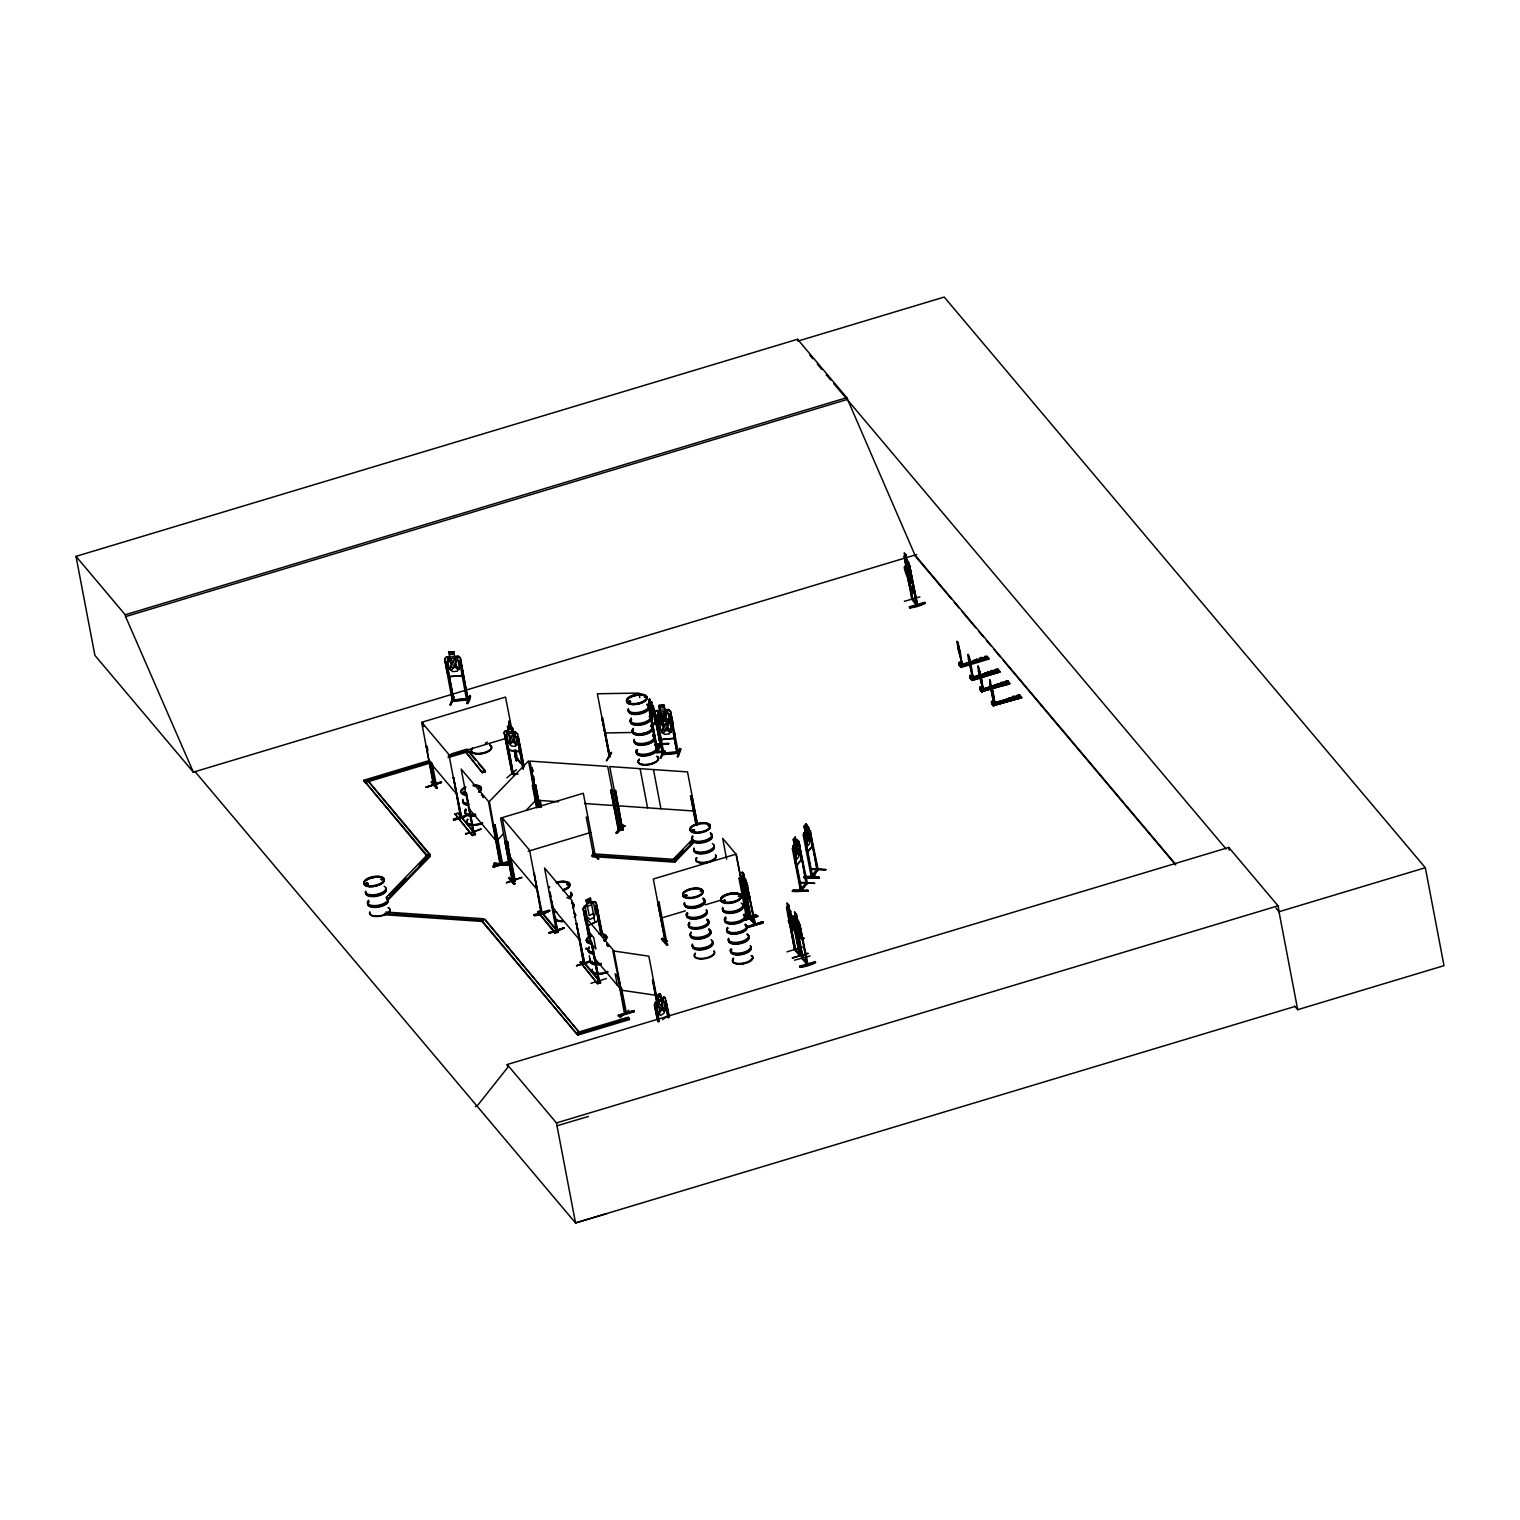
<?xml version="1.0" encoding="UTF-8"?>
<svg xmlns="http://www.w3.org/2000/svg" width="1520" height="1520" viewBox="0 0 1520 1520"><rect width="100%" height="100%" fill="white"/><g stroke="black" fill="none" stroke-linecap="round" stroke-linejoin="round"><path stroke-width="1.5" d="M628.824 1010.192L620.065 1017.697M534.223 790.324L532.342 775.39L537.795 807.006M508.877 865.051L494.038 863.341L508.706 864.234C496.071 866.951 482.353 862.524 508.782 864.899M508.668 864.348L494.038 863.398M960.431 662.739L960.526 663.138M971.033 676.267L971.774 675.336M982.053 687.401L981.274 687.401M606.366 760.684L611.458 752.248L606.708 760.513M747.631 890.91L747.517 893.76L744.363 887.053L747.574 893.741L745.541 880.973M608.931 755.592L609.52 755.649M610.166 756.732L601.901 717.573L609.292 756.751M970.843 675.754L971.964 680.409L999.97 671.973L971.945 680.428M971.736 675.488C970.007 676.97 970.52 675.26 970.919 675.982M992.465 702.278L992.294 701.461M992.655 690.27L991.648 685.9L995.03 703.627C993.206 700.682 992.522 701.86 993.871 701.537M956.916 641.668L957.961 642.333M957.144 641.592L957.163 641.934M957.752 646.095L962.198 665L960.298 652.156M960.241 663.423L959.196 663.233L960.203 662.91M959.614 663.708L959.386 662.34L959.671 665.285M959.937 663.537L959.139 662.416M968.373 659.547L968.05 654.854M968.639 659.015L973.085 677.92L971.185 665.095M980.59 674.633L978.12 666.178L978.386 672.03M978.614 670.833L983.06 689.757L979.279 675.526M980.818 687.572L981.16 688.104M989.957 679.934L990.109 685.311M992.921 690.84L994.821 703.684L993.681 702.107M519.27 751.526L519.878 747.061M512.411 772.654L512.183 774.497L504.089 732.374L508.858 750.291L519.403 751.697L519.973 746.985M657.932 751.374L650.351 712.253L649.496 712.975L650.351 712.253M660.915 744.743L657.495 752.191L648.565 701.1C651.415 694.564 646.608 704.596 649.724 706.002L649.002 707.655M801.762 890.017L793.44 847.457L794.067 844.512L792.338 848.73L800.546 890.853L806.797 883.215L806.075 883.899L799.254 844.113L807.386 883.31L806.55 882.569M792.585 848.711L792.965 846.279M803.738 832.884C809.381 832.143 808.545 819.945 804.08 826.31L804.992 831.136L803.282 835.335L811.414 877.42L818.254 869.839M803.434 835.335L803.681 832.751M589.646 950.836L586.34 948.613M586.245 948.062L585.751 949.126M665.019 752.115L655.88 752.571L665.038 752.134L665.057 750.899L655.918 751.602M366.225 883.595L366.738 883.272M381.273 879.624L383.002 879.206L381.653 879.054M381.881 878.997L381.292 879.529M382.584 879.434L381.311 879.453L382.394 879.586M464.474 793.212L463.505 792.794M464.493 792.376L463.182 792.376L463.619 793.288M464.398 791.882L465.538 792.376L464.36 793.079M478.591 788.006L480.225 788.063L478.591 788.557M480.016 788.386L478.819 788.082L480.187 787.968M568.347 884.108L567.169 884.089L568.404 884.032M567.359 884.469L568.138 883.861L567.226 884.146M589.589 940.861L590.976 941.241L587.917 941.469M589.304 940.899L588.962 942.001M628.007 702.221L628.957 701.176M588.696 942.058L590.406 940.861L587.974 941.431M603.801 937.099L605.055 936.244L603.82 936.985M604.409 936.472L605.473 936.624L604.504 937.346M645.373 697.585L644.404 696.692M605.568 936.871L604.219 936.738M645.278 696.92L644.442 697.414L645.278 696.692M691.562 830.851C693.975 831.231 690.004 831.592 692.36 829.825M692.341 831.041L693.443 830.395M693.462 829.92L693.31 830.851M692.892 829.958L694.488 830.148L693.728 830.794M685.995 896.249L686.755 895.508M686.698 895.185L685.786 894.919M708.092 825.683L708.871 825.968M709.08 826.044L708.339 825.626M700.587 891.48L701.841 891.005L700.853 891.328M701.309 890.682L700.226 891.043M723.9 901.303L722.513 900.6M723.197 901.303L724.204 899.916M724.831 900.695L722.304 900.961M724.679 899.973L725.401 900.771L724.166 901.246M728.764 931.874L728.669 932.349M739.537 895.622C738.72 896.325 739.195 896.496 739.138 895.508M975.327 660.82C979.564 662.112 975.27 657.875 975.593 661.162M988.437 673.075L986.746 674.12L986.575 672.942M1007.817 699.39L1010.116 698.706L1007.988 699.77M512.449 774.136L513.836 774.326L512.677 774.079M513.247 773.148C509.276 773.034 515.565 771.837 513.589 774.25M663.461 716.148C660.193 709.517 654.303 711.246 662.625 717.326C656.792 724.774 662.948 725.876 663.955 718.295C667.755 725.249 673.075 723.672 664.829 717.174C671.688 706.097 661.561 713.678 663.176 715.464M461.795 675.621L462.688 670.757M671.992 728.859L672.904 723.957M678.414 753.198L670.453 711.113C672.676 723.653 678.414 733.134 659.813 729.904M673.759 738.34L674.823 733.533M674.842 733.438L673.911 738.492L661.447 739.613L658.901 734.977M746.035 881.999L742.197 872.385L743.356 877.401L742.121 875.805L741.817 877.078L742.121 875.805L745.883 880.631L742.197 872.385L751.545 919.676M786.6 907.896L786.923 906.623L790.837 911.278M794.295 915.629L799.311 922.621L807.386 964.744L802.18 958.835M912.988 599.735L911.829 599.488L904.153 556.225L908.979 563.274L917.016 605.397C912.057 600.704 912.874 600.21 912.418 597.797M909.15 585.067C925.87 615.98 891.822 549.385 909.682 570.437M506.939 777.822L516.42 769.709M993.358 702.126L990.356 685.9M431.281 782.306C432.554 778.924 438.767 787.949 436.525 788.405L431.338 782.23L432.003 781.261M436.506 788.367L431.908 782.04M514.805 883.272L514.102 884.355L508.877 878.313L509.58 877.23M514.729 883.329L509.504 878.009M514.102 884.317L508.934 878.18M661.599 939.17L666.843 945.269L667.546 944.186L662.226 938.182L667.508 944.186M617.595 832.732L615.961 832.561L623.295 824.98L616.113 833.378M624.929 825.74L616.892 833.359M959.443 665.627L987.468 656.887L959.177 665.133M960.507 666.843L988.532 658.122L989.083 659.053L961.02 667.451M960.526 665.247L961.039 667.489M996.265 670.662L970.197 678.357L969.722 676.134L972.553 675.279L974.586 679.003L974.263 677.312M970.33 678.547L998.564 670.358M971.413 679.763L999.742 671.441L997.975 669.066C991.42 668.306 1000.046 675.222 995.125 669.921M971.736 680.162L970.045 677.844L998.032 669.408L998.564 670.358M987.107 656.792C981.597 653.866 988.209 662.91 984.238 657.001M988.817 658.749L987.069 656.146M981.388 691.296L1009.945 683.791L981.445 691.505L1009.394 682.86L981.559 691.809M981.711 691.999L981.255 689.833L1006.24 682.499M999.4 671.346L999.951 671.992M991.705 703.912L991.439 701.898L994.289 701.043L996.322 704.767L995.847 702.905L996.113 704.273L993.13 705.527L1021.687 697.737L993.168 705.394M992.066 704.007L1020.091 695.571L992.256 704.558M1019.692 695.4C1014.049 692.721 1020.965 701.537 1016.842 695.685M1021.478 697.49L993.073 705.47M450.072 704.843L453.682 696.426L450.129 704.767M450.794 704.691L453.663 697.11M661.143 757.986L663.613 750.519M661.029 757.435L663.784 750.633M532.703 771.571L532.266 768.094L531.601 770.564M531.734 771.039L532.133 769.576L532.038 772.654M532.513 775.371L532.171 779.532M533.501 781.679L538.403 807.386M461.32 815.955L460.161 815.632M510.701 857.451L515.261 881.144C511.556 878.256 513.741 880.137 514.501 879.035M540.93 912.627L534.128 873.24L542.127 913.045L540.645 911.202L541.937 911.506M557.422 929.936L556.149 929.575L544.54 867.977L571.9 900.41L583.965 963.452M557.308 930.81L549.632 891.613M576.498 923.495L584.592 963.186L576.498 923.495L583.338 962.958M625.575 1012.32L625.632 1012.396M750.69 917.871L750.386 917.377M750.424 919.562L750.747 917.795M799.52 953.515L800.432 955.586L792.376 915.838L799.824 955.795L792.376 915.838M794.257 916.674L802.731 959.367L797.905 933.242M806.55 962.787L807.975 964.535L799.919 924.787L807.101 964.668L806.588 962.711M656.431 722.038L657.818 720.081L661.447 719.758M657.799 720.176L670.149 719.055L672.182 720.67M661.618 719.986C653.581 711.702 675.241 714.533 660.706 715.16M661.637 719.91L659.3 721.753L661.01 730.74L664.411 734.369L669.351 733.913L671.27 729.828L669.56 720.822L666.596 719.454L665.817 714.457M670.149 719.055L672.372 720.499M916.123 603.459L916.902 603.231M655.272 715.084L656.735 714.951L664.069 754.433M659.699 710.239L657.533 712.291L659.243 721.297L662.625 724.926L667.565 724.508L669.484 720.423L667.774 711.417L664.81 710.049L663.917 705.128L658.958 705.641L659.87 710.467L658.768 705.413L664.069 704.957L664.981 709.783M659.718 730.075L657.191 725.344L659.718 730.075L672.182 728.935M668.42 709.479L670.415 711.189L668.42 709.479L656.051 710.619L654.702 712.5L656.165 710.79M674.025 736.896L677.16 753.369L669.617 713.849L671.384 723.064M670.985 713.982L669.541 714.115M660.383 758.252L662.948 750.614M663.841 752.97L664.297 754.395M664.183 753.103L678.452 751.469L676.647 752.286M679.82 748.429L677.426 756.789L680.827 749.151L679.782 748.448L677.426 756.789M680.732 749.075L678.319 756.694M792.908 891.081L793.117 889.827L808.203 890.264C795.226 893.171 779.627 890.093 808.279 890.929M793.155 890.644L808.355 891.081M803.833 877.648L818.957 877.99L819.128 876.888C797.981 875.14 799.786 878.769 818.938 878.085M804.004 876.508L819.28 877.686M515.964 759.335L517.617 758.803L517.883 760.228L516.173 760.76L514.178 750.177M666.558 940.196C662.055 939.854 670.244 941.184 665 941.83M746.035 915.971C746.947 920.208 745.845 914.394 747.365 915.496M657.02 1017.887L654.417 1004.91L655.5 1002.421L663.879 997.025L665.361 998.013L667.698 1010.99M654.683 1004.929L655.367 1002.383L657.837 1000.92M448.571 652.175L453.872 651.7L454.613 656.773L457.558 658.179L459.287 667.166L457.387 671.232L452.466 671.593L449.084 667.945L447.374 658.939L449.692 657.134L448.609 652.08L453.872 651.7M446.5 661.846L445.037 661.96L446.5 661.846L454.005 701.081L446.595 661.58M447.013 672.03L449.559 676.704L461.966 675.697L462.84 670.852M458.185 656.336L460.408 657.818L468.065 700.055L460.237 657.894L458.185 656.336L446.006 657.419M459.439 660.63L460.883 660.516L459.439 660.63L466.64 700.074M450.965 704.805L453.834 697.243M452.238 699.428L453.492 699.694M467.989 698.535L453.948 699.998L467.78 698.611M467.02 702.848C469.433 690.878 472.948 695.001 467.932 703.532L467.248 703.475M467.039 703.589L470.022 695.875M800.318 889.276L806.436 883.044M800.242 889.276L800.679 888.744M796.29 842.023L797.506 840.294L798.665 841.225L806.721 884.051L806.379 881.885M811.262 875.957L817.361 869.668M811.547 877.382L812.63 876.717M812.649 876.793L804.384 834.062L804.992 831.136M811.604 875.349C813.941 884.393 817.912 862.106 817.836 870.523L808.45 826.899M648.964 701.575L649.629 700.074L649.287 703.171M648.831 707.674L651.491 701.727L660.212 744.705M660.687 745.275L652.745 705.527L662.815 754.585L654.911 712.462M660.44 745.446L653.296 705.489M652.479 727.016L655.158 721.05L654.626 715.578M652.669 726.997L655.044 721.145M660.269 743.983L659.642 743.964M657.115 750.367L659.699 744.458M656.659 750.709L656.792 750.139M657.305 751.393L660.25 744.42M654.816 744.971L668.686 743.622M500.308 863.113L502.398 862.334L500.023 863.037M501.068 863.018L502.284 862.429M502.531 863.911L495.064 824.638L493.905 825.303L495.064 824.638M660.421 994.023L657.058 996.189L657.989 1001.015L656.355 1003.732L658.065 1012.738L660.611 1015.436L663.974 1013.27L665.038 1008.254L663.309 999.267L661.219 998.811M957.543 646.152L957.22 642.333M990.147 684.836L989.767 680.618M609.805 757.036L602.604 717.554M606.67 760.608L611.61 753.065M981.901 687.838L982.015 687.838M624.72 1012.852L625.309 1012.491M624.454 1014.182L625.575 1013.916L625.081 1011.864M365.788 883.519C363.299 885.362 370.291 884.963 367.593 883.234M365.902 884.146L367.859 883.519M462.707 792.566L463.923 792.015M463.087 792.889L464.151 791.882M629.261 701.974L630.572 701.385M588.316 940.975L587.898 941.982M590.254 940.994L588.43 940.994M691.448 830.699L692.132 830.148M684.722 895.318L684.361 896.458M685.634 895.451L684.608 896.021L686.679 895.318M685.368 896.591L686.736 895.166M723.881 901.17L724.736 900.201M739.537 896.287L738.72 895.641M977.531 660.288L975.802 660.915M998.336 685.463C998.621 682.898 994.688 686.622 996.55 684.76M504.089 732.374L505.286 730.759L508.345 731.177M504.26 732.45L505.381 730.93L515.717 732.317L517.655 734.084L523.792 766.973M656.621 722.095L657.913 720.328M434.929 785.232L434.397 783.579L436.373 783.674M434.682 785.004C438.406 785.688 434.777 781.014 436.278 784.814L432.155 763.116M514.368 750.386L515.983 760.551L517.712 760.019M516.154 760.494L517.731 760.285L517.427 758.594M512.278 879.415L514.178 879.814M593.56 855.684L594.814 854.544M595.023 854.848L595.289 856.273M747.935 915.667L746.282 916.598M746.491 917.624L738.986 878.18L740.392 877.762L748.201 917.092L746.472 917.358M794.333 844.607L793.155 839.705L795.207 837.197L796.252 842.251M793.307 839.705L795.359 837.197M804.175 826.386L806.284 823.802M792.794 846.279L797.677 840.294M793.706 850.915L801.173 890.853L807.291 883.329M804.631 837.52L812.212 877.325M817.722 869.82L816.962 870.618L810.179 830.718L818.216 869.934M799.786 844.113L798.684 844.797M810.711 830.737L809.628 831.402M796.423 865.621L794.884 861.574L796.423 865.621L801.325 859.617M805.904 848.293L807.367 852.226L812.25 846.222L812.06 840.75M796.594 865.621L801.401 859.712L800.964 854.145L801.401 859.712M807.367 852.226L812.345 846.336M825.873 869.611L810.293 868.794L825.873 869.592M811.186 875.881L812.364 875.292M805.904 883.044L801.572 889.01M816.829 869.649L812.497 875.615M814.606 883.443L799.406 882.189M748.125 916.085L746.567 916.123M532.399 785.441L533.558 784.795L532.399 785.441L536.617 807.652M535.743 785.004L534.166 785.175L535.743 785.004L539.98 807.215M501.999 863.721L500.593 863.778L495.235 835.696M502.569 863.854L501.904 864.576L494.551 824.6M610.66 790.438L612.237 790.248L610.66 790.438L618.222 829.711L619.457 829.692L617.709 828.21L618.26 829.673M623.2 829.673L621.49 829.825L614.251 790.381L615.581 790.476L622.573 829.996L622.345 828.514C620.179 827.412 621.053 831.117 622.801 829.92M614.004 790.647L615.581 790.476M617.804 828.248L619.343 828.286M617.994 829.597L619.856 829.407L607.696 766.441L529.872 761.102L538.65 807.12M621.319 828.457L621.965 829.502L609.71 766.574L687.534 771.913L697.585 824.6M690.498 795.91L692.075 795.72L690.498 795.91L696.008 824.771M386.156 897.446L426.93 855.209L429.951 854.316L430.179 855.532L427.158 856.444L419.007 864.88M389.652 895.28L405.954 878.389M387.353 899.327L429.761 855.418L430.008 856.634L387.6 900.543M496.831 840.674L503.348 833.91M526.186 810.274L535.971 800.128M629.242 1018.324L576.802 1033.923L576.555 1032.688L628.254 1017.146L629.242 1018.324L629.489 1019.54L577.79 1035.101L481.954 921.424L384.674 914.755L384.446 913.52L481.726 920.189L483.151 918.726L483.379 919.942M694.184 842.156L674.823 862.201L592.287 856.539L592.04 855.323L593.465 853.841L676.02 859.503L676.248 860.719M592.287 856.539L593.712 855.057M673.189 859.313L692.759 839.04M675.051 858.838L683.202 850.402M689.719 843.638L692.987 840.256M592.04 855.323L674.595 860.985L693.956 840.921M433.58 785.099L434.72 785.498L430.084 761.843M466.83 815.803L461.472 817.361L453.511 777.632L460.712 817.513M473.917 831.003C471.998 828.837 475.456 835.468 472.91 830.623L461.168 769.063L488.509 801.496L499.985 863.873M556.244 929.461L557.346 929.879M557.574 931.342L564.357 927.656L557.707 929.689M754.243 923.001C757.226 923.172 751.868 922.792 755.079 924.958L746.111 880.422L754.813 924.882M755.592 924.692L745.465 913.178M794.352 948.461L795.416 948.67M794.637 949.886L799.767 955.719L790.666 911.316M800.318 955.567L794.998 949.392M803.225 959.139L794.333 916.788M912.266 598.975L917.51 605.169L909.568 565.44L916.389 604.903M507.433 726.351L508.44 731.443L506.502 732.735L508.212 741.741L511.195 745.902L515.394 746.453L516.895 742.9L515.185 733.894L512.639 731.994L511.803 727.092C500.688 726.199 516.686 724.926 512.753 731.861L515.66 732.241M512.392 774.079L504.659 735.205L506.217 735.11M517.655 734.084L515.622 732.393M522.994 769.101L517.142 736.573L518.377 736.744L524.096 766.707M518.377 736.744L516.838 736.839M519.403 751.697L508.934 750.139L506.806 745.218M624.568 1014.163L617.386 974.681M625.461 1013.897L612.845 950.874L648.869 956.175L657.647 1002.174M652.479 980.153L656.716 1002.345M465.329 792.756L464.36 793.193M366.548 884.108C370.31 883.88 362.919 884.602 366.567 884.051M603.934 936.719L605.435 936.605M684.874 895.204L684.627 896.553L686.109 896.249M988.323 673.36L986.081 673.626L988.437 673.208M722.931 901.151L724.622 900.429M998.298 685.178L996.398 685.634M739.48 896.192L738.34 896.325M1007.931 699.238L1010.154 698.972L1008.159 699.561M728.878 931.304L728.232 932.121M817.76 870.523L808.45 827.108M801.287 890.72L793.668 851.618M502.037 864.443L494.399 825.322M452.447 700.891L452.409 699.428M657.856 1000.977L656.773 996.075C663.062 987.943 658.768 1003.029 663.879 997.025M656.659 1007.285L655.234 1007.817L656.659 1007.285L658.844 1018.799M668.078 1017.678L665 1001.547L665.988 1000.901L669.484 1017.146M665 1001.547L666.406 1001.015M662.416 1019.673L667.508 1016.348M433.523 785.023L421.572 722.095L448.913 754.528L460.978 817.589M599.298 980.343L598.766 980.495M794.599 949.734L787.664 911.164M803.263 959.196L797.943 931.475M917.548 605.131L909.568 565.44M664.012 752.951L662.264 753.141M975.498 660.421L976.942 660.06M567.891 884.07L566.998 884.83M453.853 699.599L452.067 699.732L452.371 701.195L444.581 659.034L445.93 657.172L449.73 657.058M468.198 699.979L452.675 701.176M585.352 911.183L583.832 911.601L585.352 911.183L590.197 936.529M600.78 933.622L595.498 905.977L596.676 905.388L602.3 933.204M595.498 905.977L597.018 905.54M591.204 903.051L593.674 903.621L595.403 912.627L593.959 917.51L589.931 919.448L587.024 916.617L585.314 907.63L587.176 904.989L586.074 900.068L590.501 898.054L594.89 922.336M586.359 900.22L590.387 898.282M591.318 903.108L594.339 901.645L595.954 902.652M591.508 904.666L587.48 906.585L589.19 915.591L593.237 913.653M589.893 924.73L598.12 920.892L598.538 915.458L598.025 920.835L587.86 925.699M517.693 760.323L515.584 749.759M513.874 880.783L506.35 841.301L504.944 841.738L512.449 881.182L500.593 818.14L583.3 793.25L595.422 856.273L593.826 856.729L586.264 817.266L587.651 816.848M593.484 854.981L595.137 854.829M593.864 856.368L593.465 853.841M436.316 784.852L435.024 785.175L430.502 761.539M628.71 701.48L629.717 700.929M628.938 701.461L630.135 701.024M630.344 702.202L629.318 702.297M365.997 883.614L366.7 883.101M693.5 830.433L691.98 830.528M693.31 830.984L694.355 830.015M618.241 829.35L619.685 829.407M621.319 828.134L622.934 828.229M621.585 829.559L623.029 829.616M905.502 565.934L906.718 567.321L905.711 562.286L907.63 564.205M908.371 569.088L911.278 583.585L908.048 576.897L905.008 560.025M909.663 570.304L907.459 564.262M909.321 585.124L907.858 579.709M913.083 585.656L913.216 589.817M508.668 721.316C511.423 719.492 506.35 725.002 509.941 727.966M434.112 784.928L426.056 787.303L441.37 781.774L435.936 784.301M441.541 782.591L425.98 787.113M453.986 778.183L452.979 777.803M441.465 782.401L426.056 787.303M520.486 762.907L515.375 756.941M466.716 793.25L465.709 792.87L468.825 804.365M466.678 815.119L453.359 819.052L453.796 820.192L464.854 816.81L453.777 820.097M459.116 818.159L453.511 819.698M500.441 864.481L489.364 801.496L528.504 760.95L537.282 806.968M465.481 833.473L471.257 832.561M493.582 825.151L492.575 824.752M465.652 834.252L481.061 829.369M480.947 828.761L473.651 831.82L469.68 808.792M508.573 846.355L507.737 841.909L504.944 841.738M506.35 841.301L507.737 841.909M493.392 867.122L508.839 862.353L493.354 867.027L492.955 866.001L508.478 861.403M493.107 866.818L508.611 862.03M595.289 855.988L598.861 858.857L592.895 852.891M593.636 852.796L592.743 852.283M506.369 882.55L521.987 877.382L506.673 882.911M534.603 873.791L533.596 873.411M533.976 914.66L549.499 910.062C551.342 912.057 533.653 917.396 534.014 914.774M549.879 911.069L534.413 915.781M553.299 931L549.043 933.166L557.042 931.513L556.548 930.069M576.973 924.046L575.966 923.666M657.685 902.633L659.262 902.424L657.685 902.633L665.38 942.077L653.315 879.035L736.022 854.164L748.448 917.529L736.326 854.544L722.665 838.337L726.617 859.066M749.797 919.068L741.741 876.945L745.636 895.28L749.664 899.935L749.455 895.679M739.176 878.389L740.392 877.762M748.087 885.533L747.08 885.153L755.611 924.787L754.889 922.754M744.192 889.865C744.059 892.544 751.792 906.11 749.36 895.717M591.508 942.685L598.975 981.863M749.512 895.774L749.664 899.935L745.294 894.121L745.028 879.51M583.509 961.932L583.642 961.191M589.646 960.982L576.498 965.732L592.249 961.324M661.618 939.208L667.698 945.003M745.351 913.14L751.583 919.752M590.102 961.59L576.555 965.713M666.9 941.564L665.532 942.02M746.643 917.567L748.182 917.263M744.42 919.714L757.701 915.648L744.591 920.493M757.777 916.275L744.306 920.151L757.853 916.465M754.3 923.248L750.766 918.384M747.878 927.466L763.363 922.811L747.612 927.219L762.945 921.709L747.46 926.402L747.897 927.561M747.612 927.067L762.926 921.69M792.832 916.37L791.825 915.99M606.385 978.576L590.919 983.345M800.394 925.338L799.387 924.958M787.037 951.824L802.541 947.112M799.064 954.085L795.53 949.221M792.357 957.904L807.842 953.192M794.504 960.165L810.084 956.004M618.317 1015.322L633.783 1010.629L618.336 1015.379L618.735 1016.424L634.182 1011.636M806.607 963.053L803.073 958.17M799.748 966.188L815.271 961.609C817.133 963.604 799.425 968.943 799.805 966.302M815.67 962.616L800.185 967.309M744.629 917.833L755.725 914.584M744.762 918.46L756.01 915.477M744.097 918.859L755.991 915.439L755.706 914.489M195.13 771.742L193.439 772.236L94.886 655.348L76 556.358L797.563 339.264L846.811 397.67L914.945 555.047L1175.568 864.196M76 556.358L125.248 614.783L846.811 397.67M125.248 614.783L125.59 616.607L847.153 399.494M905.882 554.8L909.549 574.18L907.972 572.318M905.122 557.631L904.153 556.225M125.59 616.607L193.363 772.16L916.636 554.534M906.813 559.626L908.979 563.274M910.024 565.991L909.017 565.592M906.243 570.285L907.839 575.643M911.544 580.165L911.449 576.213M908.979 577.106L911.791 580.336M904.324 601.312L919.904 596.904M916.256 603.706L912.798 598.804M909.378 606.822L924.939 602.281C926.763 604.276 909.055 609.577 909.416 606.936M909.53 607.639L925.034 602.813M925.319 603.288L909.815 607.943M430.008 856.634L427.158 856.444L363.736 780.254L428.906 760.627M451.383 753.863L467.115 749.132L485.203 770.583L485.431 771.818L482.41 772.73L465.101 751.222L482.41 772.73M448.172 755.763L506.293 738.283M363.964 781.47L429.894 761.824M450.129 755.725L468.103 750.329L468.35 751.545L448.115 757.625M430.141 763.04L364.952 782.648L364.724 781.432M482.182 771.495L485.203 770.583M958.151 643.739L958.816 647.273L958.265 643.226M958.417 650.788L957.695 646.551M968.107 655.253L968.05 654.303L970.938 664.506M970.349 661.884L969.247 656.602M455.088 814.036L458.09 813.143L475.19 833.397L475.418 834.632L472.397 835.544L455.088 814.036L472.397 835.544M985.53 658.084L959.633 665.836L958.816 663.214L961.666 662.359L963.699 666.083L963.376 664.392M961.799 662.511L958.816 663.214M974.187 660.383L976.961 659.186L978.728 661.561L976.961 659.186M979.488 658.426C984.409 663.727 975.783 656.811 982.338 657.571L984.048 659.604M969.323 663.708L968.639 660.136M978.082 667.071L978.101 666.007L980.229 672.752M972.686 675.431L969.722 676.134M971.793 676.514L973.313 677.863M972.952 676.799L970.102 677.654L971.546 679.364M985.074 673.303L987.848 672.106L989.634 674.481L987.848 672.106M990.375 671.365C995.296 676.647 986.689 669.731 993.225 670.51L994.935 672.524M970.026 677.844L970.52 678.756L996.417 671.004M999.818 671.65L971.413 679.459M472.169 834.309L475.19 833.397M980.533 690.023L980.001 687.173L981.236 688.028M981.92 692.227L979.678 687.952L982.528 687.097L982.927 688.617L980.077 689.472L981.521 691.182M982.661 687.268L979.678 687.952M995.049 685.14L997.823 683.943L999.609 686.299L997.823 683.943M1000.35 683.183C1005.271 688.484 996.645 681.549 1003.2 682.328L1004.91 684.361M1005.1 681.758C1010.002 687.059 1001.395 680.124 1007.931 680.903L1009.717 683.259M1008.33 681.625L979.982 689.966L1007.931 680.903M984.808 689.282L1006.392 682.822M994.403 701.195L991.439 701.898M1006.791 699.067L1009.584 697.87L1011.351 700.245L1009.584 697.87M1012.111 697.11C1017.013 702.411 1008.406 695.495 1014.942 696.255L1016.652 698.288M991.743 703.608L1019.749 695.172L1020.3 696.103L992.237 704.52L991.743 703.608L993.681 706.173M991.686 703.836L1020.11 695.742M993.339 705.793L1021.535 697.414L1019.692 694.83M528.181 851.257L590.767 832.428M481.954 921.424L481.726 920.189L484.728 919.296L579.804 1033.011L484.728 919.296M537.643 911.658L540.664 910.746L557.745 931.019L554.724 931.931L537.643 911.658L554.971 933.147L557.973 932.254L551.798 901.037M537.871 912.874L540.892 911.981M745.37 884.279L743.698 879.035L746.776 889.903L745.218 888.041L743.185 878.237L745.484 889.827M745.161 888.06L746.833 889.884M660.801 918.232L685.387 910.822M705.508 904.78L721.145 900.068M739.024 894.691L743.508 893.342M580.298 962.255L583.319 961.343L600.4 981.616L600.628 982.832L597.626 983.744L580.298 962.255L597.626 983.744M580.526 963.471L583.547 962.578M786.98 903.222L788.804 905.255L786.98 903.222L791.654 927.542M788.652 905.217L793.212 929.442M786.505 907.782L794.561 949.905M788.063 907.991L789.488 919.676M788.253 909.891L789.925 911.962M796.708 926.82L799.862 933.546L796.366 914.109L794.523 912.171L796.176 914.261M796.366 914.109L800.755 938.391M795.796 918.84L797.411 920.683M597.379 982.528L600.4 981.616M794.39 930.791C784.434 911.525 788.215 923.97 794.371 930.81L794.162 926.535M799.159 936.51L794.694 912.114M475.342 1106.617L477.052 1106.104L507.756 1067.382L507.205 1064.532L1228.787 847.419L1278.016 905.825L1278.909 910.48M507.205 1064.532L556.453 1122.938L1278.016 905.825M1275.983 908.143L1279.004 911.734L1425.323 867.711L1444 965.656L1297.7 1009.679L1294.641 1006.05M1294.831 1006.506L575.529 1222.935L195.073 771.647L193.363 772.16M557.004 1125.788L588.449 1116.44M606.993 1213.568L575.529 1222.935L556.453 1122.938M513.304 774.573L508.839 748.942M516.268 759.297L517.275 758.632M464.531 793.402L462.536 793.269M996.873 684.931L998.279 684.931M568.024 884.83L567.549 884.697M685.197 895.147L686.622 895.603M724.337 901.455L723.14 901.588M666.33 941.374L666.691 940.538M609.368 756.694L597.36 693.766L638.951 693.082L639.825 697.699M664.164 754.452L663.67 753.027M678.452 751.469L678.642 753.16L678.015 751.792M452.789 700.834L468.521 699.675M622.725 829.939L615.334 790.742M662.663 752.742L663.898 752.685M629.641 702.373L628.311 702.316M666.748 719.283L670.168 718.96M673.778 738.264L661.561 739.442L659.11 734.844M678.471 753.179L662.492 754.547M514.672 880.479L510.644 859.123M556.776 929.309L557.232 930.753M807.329 963.908L802.541 958.341M626.221 1012.054L626.506 1013.612L621.452 987.734M454.651 656.678L458.204 656.26M449.692 676.457L461.814 675.545M912.551 599.222L908.96 580.773M668.401 743.318L656.944 744.021L668.534 744.116M654.797 744.724L668.705 743.66M656.013 752.286L665.152 751.564M619.267 829.73L611.99 790.514M604.827 732.944L632.548 732.488M997.006 685.938L996.056 685.463M366.966 883.139L368.182 883.481M662.815 754.547L678.718 752.894M513.095 773.186L513.361 774.611M433.827 784.263L434.055 785.631L426.113 745.902M541.462 911.031L541.329 913.121M750.31 919.505L749.968 918.042M599.108 981.16L591.565 941.982M804.08 826.31L805.258 831.212M798.665 841.225L806.626 884.07M825.569 869.839L810.464 869.402M799.539 882.797L814.625 883.234M625.081 825.892L623.466 825.645M537.358 800.299L558.581 801.743M584.516 803.529L615.163 805.638M617.196 805.752L695.02 811.091M610.223 856.197L614.935 856.52M631.446 857.66L638.514 858.135M655.025 859.275L659.737 859.598M363.736 780.254L426.93 855.209L429.761 855.418M385.871 912.038L483.151 918.726M395.371 913.9L400.007 914.223M416.214 915.344L423.168 915.819M439.375 916.921L444.011 917.244M460.218 918.346L467.172 918.84M520.524 762.983L515.033 756.276L521.265 762.888M755.022 924.882L745.693 913.805M750.918 919.847L746.51 896.287M517.902 773.87L513.323 773.547L517.579 774.117M620.312 990.052L656.336 995.353M654.417 1004.91L657.875 1021.63M807.006 828.856L808.336 829.217L809.761 843.315L807.861 845.671L806.094 843.068M747.707 917.681L740.088 878.237M656.849 752.191L653.011 731.405M650.579 703.684L653.144 713.032L652.308 720.461L651.035 717.858M598.291 915.439C596.695 902.481 597.265 896.724 584.193 906.243L582.996 908.656L585.466 921.614L587.974 925.737M586.074 900.068L587.271 905.027L583.262 908.713L589.114 939.265M795.34 949.677L790.362 924.274M625.632 1013.745L613.833 950.76L586.492 918.327M663.727 997.196L665.247 998.165M628.083 702.392L630.553 701.784M957.125 641.307L958.037 643.302M989.729 679.991L991.42 685.957M797.506 840.294L798.608 841.377M905.806 562.514L907.459 564.775M906.718 565.193L907.763 566.39M742.368 872.328L744.059 874.418L742.178 872.404M743.033 875.349L744.059 876.546L742.729 873.753L743.717 874.95M746.111 880.555L744.781 879.206L745.978 881.885M742.007 876.033L745.959 880.612M743.508 879.035L745.123 880.897M792.414 958.037L808.089 953.553M745.503 913.957L750.728 920.018M598.196 858.952L592.61 852.245L598.006 859.104M666.558 941.393L659.072 902.215M618.45 973.864L617.899 974.035M634.201 1011.712L633.764 1010.572M432.003 781.907L437.38 788.139M461.51 817.323L453.511 777.632M509.599 877.876L514.976 884.089M1425.323 867.711L944.224 297.065L797.924 341.088L797.563 339.264M809.856 355.243L812.839 358.796M817.323 364.097L821.788 369.417M826.272 374.718L830.737 380.038M833.739 383.572L1226.108 848.977M914.679 555.37L951.292 598.804M954.351 602.433L958.93 607.867M961.989 611.477L975.707 627.779M978.766 631.389L983.345 636.823M986.404 640.452L990.983 645.867M994.023 649.496L1000.141 656.735M1003.181 660.345L1175.625 864.88M906.034 554.838L904.21 552.805L906.775 569.259M974.111 660.041L975.821 662.074M985.017 672.961L986.727 674.994M994.992 684.798L996.702 686.831M1006.734 698.725L1008.444 700.758M984.238 689.13L984.561 690.84M962.407 664.943L958.626 650.712M980.001 687.173L980.267 687.857M959.215 664.734L960.659 666.444M991.838 703.418L993.529 705.831L992.598 701.67M959.139 664.905L960.849 666.938M795.036 913.539L796.366 916.332L795.359 915.135M790.001 918.859L791.578 920.721M797.544 927.827L799.121 929.689M743.014 875.368L744.021 876.565M742.121 875.805L743.356 877.401M749.702 899.707L745.636 895.28L744.382 889.808M467.343 750.367L475.456 760M478.306 763.363L485.431 771.818M589.152 932.159L593.712 937.574L595.897 948.993L591.337 943.597M617.557 976.638L615.182 973.826L617.367 985.264M429.039 761.292L456.38 793.725M468.635 808.241L495.976 840.674M509.656 856.9L536.997 889.333M552.026 907.155L579.367 939.588M593.959 957.505L621.3 989.938M543.742 915.363L557.973 932.254M584.972 964.25L600.628 982.832M475.418 834.632L458.09 813.143M628.482 1018.362L629.489 1019.54M429.951 854.316L367.745 780.52L430.179 855.532M481.726 920.189L577.79 1035.101M652.175 702.658L651.491 701.727L650.75 703.665L649.667 698.611M795.169 856.463L796.917 859.066L798.836 856.71L799.121 851.599L795.207 837.197M585.599 921.519L588.05 925.528M657.001 1017.754L659.091 1021.649M1021.668 697.756L1021.364 697.338M987.316 657.001L959.671 665.855M815.404 962.236L799.938 966.929M549.613 910.689L534.147 915.401M968.316 654.588L969.038 656.659M801.591 935.655L798.209 920.284M789.64 910.252L792.319 924.578L789.165 917.871M990.204 680.675L990.66 681.986M958.816 647.273L960.089 652.232M805.809 848.179L807.519 852.226M534.166 781.945L532.722 778.164L532.874 777.176L534.109 780.273L533.786 776.625M959.158 648.071L960.051 651.567M992.807 704.577L992.655 701.879M909.321 570.589L907.934 561.982L907.345 564.699L905.198 558.657L907.231 565.402M979.184 674.576L978.728 672.752M960.07 663.423L960.203 665.893L959.386 662.34M795.701 950.095L790.4 922.526M906.965 563.958L907.174 565.174L906.927 563.92M990.47 686.698L993.89 702.278M980.799 674.576L983.06 689.757M970.843 662.739L970.976 665.152M969.532 663.632L972.173 676.514M1279.004 911.734L1297.7 1009.679M1228.787 847.419L1229.319 850.269M994.289 701.043L994.612 702.734M991.99 701.024L992.294 703.969M982.528 687.097L982.851 688.807M980.761 687.705L981.065 690.65L980.248 687.097M972.553 675.279L972.876 676.989M970.539 675.963L971.09 678.813L970.273 675.26M970.026 675.336L970.577 678.205M961.666 662.359L961.989 664.05M910.746 588.24L913.007 599.83M908.884 581.495L912.456 599.982M806.132 823.802L807.177 828.875M794.789 912.342L797.031 928.625M691.828 795.986L697.338 824.866M690.764 795.644L696.274 824.505M649.8 712.291L656.83 749.17M652.137 726.807L648.964 707.522L650.788 720.917M674.595 860.985L674.823 862.201M653.467 769.576L660.934 808.754M640.091 768.664L647.558 807.842M665.988 1000.901L669.066 1017.032M665.418 1001.642L668.496 1017.773M660.288 994.004L661.352 998.849M653.087 980.229L657.324 1002.44M652.802 979.887L657.039 1002.098M656.222 1007.171L658.863 1021.003M655.652 1007.912L658.293 1021.744M610.907 790.172L618.583 829.312M618.735 978.044L620.92 989.482M595.954 902.462L601.958 933.052M595.84 906.11L601.122 933.774M592.895 946.96L593.731 951.406M594.586 955.852L599.507 981.711M585.029 911.031L598.766 981.844M584.174 911.753L589.019 937.099M589.247 955.643L590.083 960.146M540.151 800.356L541.481 807.272M539.98 801.04L540.854 805.638M539.41 801.097L540.284 805.695M532.266 768.094L532.893 771.552M535.477 785.27L539.714 807.481M532.893 785.479L537.13 807.69M550.107 892.164L550.943 896.61M554.724 931.931L554.971 933.147M518.909 745.788L523.298 768.854M512.373 732.203L505.533 697.072L422.826 721.962L423.7 726.579M508.858 721.525L510.131 728.194M507.604 726.541L508.535 731.348M541.595 913.197L529.53 850.155L502.17 817.722L514.577 881.315L507.186 842.061M505.894 735.376L513.38 774.554M507.262 841.358L509.789 854.677M493.107 824.6L494.38 831.25M444.771 659.072L447.184 671.992M466.241 792.699L473.708 832.656M430.331 761.311L434.644 785.536M427.12 746.301L427.956 750.728M426.93 855.209L427.158 856.444M983.269 689.681L981.008 675.469M911.392 576.118L911.62 580.374M811.813 840.807L812.098 846.222M598.519 933.717A10.298 4.427 -10.8 0 1 604.048 940.253M591.907 943.16A10.298 4.427 -10.8 0 1 590.9 935.541M601.198 934.648A10.279 4.427 -10.8 0 1 604.2 941.165M592.097 944.072A10.279 4.427 -10.8 0 1 591.09 936.453M601.122 934.059A10.355 4.465 -10.8 0 1 604.162 940.652M591.964 943.559A10.355 4.465 -10.8 0 1 590.938 935.902M607.772 971.451A10.279 4.427 -10.8 0 1 596.524 973.161A10.279 4.427 -10.8 0 1 592.306 969.19M593.788 953.496A10.488 4.503 -10.8 0 1 589.19 948.043M607.05 944.832A10.488 4.503 -10.8 0 1 608.228 945.725M593.674 952.926A10.488 4.503 -10.8 0 1 589.095 947.492M606.955 944.281A10.488 4.503 -10.8 0 1 608.627 946.276M593.617 952.242A10.336 4.446 -10.8 0 1 589.095 946.865M606.708 943.711A10.336 4.446 -10.8 0 1 608.361 945.668M601.198 964.535A10.336 4.446 -10.8 0 1 590.425 961.951M601.084 963.965A10.488 4.503 -10.8 0 1 590.368 960.127M600.97 963.414A10.488 4.503 -10.8 0 1 590.273 959.576M598.196 963.053A10.336 4.446 -10.8 0 1 590.292 958.93M593.959 954.047A10.336 4.446 -10.8 0 1 588.563 949.924M607.069 945.516A10.336 4.446 -10.8 0 1 608.209 946.39M592.382 969.779A10.317 4.446 -10.8 0 0 596.619 973.769A10.317 4.446 -10.8 0 0 607.905 972.059A10.317 4.446 -10.8 0 1 592.192 971.033M715.426 854.734A10.279 4.427 -10.8 0 1 706.401 862.011A10.279 4.427 -10.8 0 1 695.894 858.249M712.329 835.886A10.488 4.503 -10.8 0 1 699.922 842.555A10.488 4.503 -10.8 0 1 692.797 837.102M710.657 833.891A10.488 4.503 -10.8 0 1 711.835 834.784M710.543 833.34A10.488 4.503 -10.8 0 1 702.506 841.662A10.488 4.503 -10.8 0 1 692.683 836.551M710.296 832.77A10.317 4.446 -10.8 0 1 702.373 840.959A10.317 4.446 -10.8 0 1 692.721 835.924M713.849 846.279A10.317 4.446 -10.8 0 1 706.116 853.309A10.317 4.446 -10.8 0 1 694.051 851.01M713.887 845.595A10.488 4.503 -10.8 0 1 704.672 853.024A10.488 4.503 -10.8 0 1 693.975 849.186M713.792 845.044A10.488 4.503 -10.8 0 1 704.577 852.473A10.488 4.503 -10.8 0 1 693.861 848.635M712.367 843.581A10.336 4.446 -10.8 0 1 705.774 851.504A10.336 4.446 -10.8 0 1 693.88 847.989M712.31 836.532A10.336 4.446 -10.8 0 1 701.385 842.992A10.336 4.446 -10.8 0 1 692.17 838.983M710.657 834.575A10.336 4.446 -10.8 0 1 711.816 835.449M489.991 745.522A10.355 4.465 -10.8 0 1 482.049 753.749A10.355 4.465 -10.8 0 1 472.359 748.695M489.839 744.952A10.298 4.427 -10.8 0 1 481.935 753.122A10.298 4.427 -10.8 0 1 472.283 748.106M487.331 742.083A10.317 4.446 -10.8 0 1 485.317 743.166M489.934 745.161A10.355 4.465 -10.8 0 1 481.992 753.388A10.355 4.465 -10.8 0 1 472.283 748.334M556.339 882.227A10.298 4.427 -10.8 0 1 569.164 883.101A10.298 4.427 -10.8 0 1 562.704 889.789M549.404 887.832A10.298 4.427 -10.8 0 1 549.594 886.635M556.529 883.158A10.279 4.427 -10.8 0 1 569.316 884.032A10.279 4.427 -10.8 0 1 562.875 890.682M573.743 912.361A10.279 4.427 -10.8 0 1 574.313 916.75M563.217 920.835A10.279 4.427 -10.8 0 1 555.351 916.75M573.838 905.863A10.336 4.446 -10.8 0 1 572.774 908.314M556.89 912.095A10.336 4.446 -10.8 0 1 553.489 909.511M572.185 903.887A10.336 4.446 -10.8 0 1 573.344 904.78M572.071 902.652A10.488 4.503 -10.8 0 1 572.66 907.136M554.8 910.347A10.488 4.503 -10.8 0 1 553.622 909.454M571.843 902.082A10.336 4.446 -10.8 0 1 572.413 906.49M554.8 909.663A10.336 4.446 -10.8 0 1 553.147 907.706M572.185 903.203A10.488 4.503 -10.8 0 1 572.774 907.687M554.914 910.898A10.488 4.503 -10.8 0 1 553.736 910.005M570.931 892.145A10.336 4.446 -10.8 0 1 566.846 897.978M571.273 893.969A10.336 4.446 -10.8 0 1 569.202 898.7M571.292 893.304A10.488 4.503 -10.8 0 1 569.202 898.111M571.178 892.734A10.488 4.503 -10.8 0 1 569.088 897.541M575.567 914.926A10.336 4.446 -10.8 0 1 574.503 917.396A10.298 4.427 -10.8 0 0 573.876 912.969A10.336 4.446 -10.8 0 1 575.073 913.862M473.195 785.004A10.355 4.465 -10.8 0 1 478.743 791.578M466.526 794.485A10.355 4.465 -10.8 0 1 465.519 786.828M473.347 785.897A10.298 4.427 -10.8 0 1 478.857 792.452M466.735 795.34A10.298 4.427 -10.8 0 1 465.728 787.721M473.252 785.346A10.355 4.465 -10.8 0 1 480.301 790.723M466.602 794.846A10.355 4.465 -10.8 0 1 465.595 787.189M475.836 815.822A10.336 4.446 -10.8 0 1 466.146 810.787M482.448 822.757A10.317 4.446 -10.8 0 1 470.098 824.258A10.317 4.446 -10.8 0 1 467.78 819.223M473.043 815.575A10.488 4.503 -10.8 0 1 465.899 810.141M475.627 814.701A10.488 4.503 -10.8 0 1 465.804 809.59M475.494 814.017A10.336 4.446 -10.8 0 1 465.804 808.963M482.581 823.384A10.355 4.465 -10.8 0 1 471.238 825.094A10.355 4.465 -10.8 0 1 466.982 821.085M468.274 803.529A10.336 4.446 -10.8 0 1 462.878 799.406M481.365 794.979A10.336 4.446 -10.8 0 1 483.018 796.955M468.616 805.334A10.336 4.446 -10.8 0 1 463.22 801.211M468.426 804.764A10.488 4.503 -10.8 0 1 462.954 800.603M468.331 804.213A10.488 4.503 -10.8 0 1 462.859 800.033M482.771 796.461A10.488 4.503 -10.8 0 1 483.284 797.563M482.505 823.004A10.355 4.465 -10.8 0 1 470.117 824.505A10.355 4.465 -10.8 0 1 467.799 819.451M706.553 911.544A10.317 4.446 -10.8 0 1 696.16 919.049A10.317 4.446 -10.8 0 1 687.819 913.824M689.567 922.963A10.298 4.427 -10.8 0 0 699.219 927.979A10.298 4.427 -10.8 0 0 707.104 919.733A10.298 4.427 -10.8 0 1 699.219 927.979A10.336 4.446 -10.8 0 1 689.548 922.982A10.298 4.427 -10.8 0 0 699.2 927.903A10.336 4.446 -10.8 0 0 707.161 919.828M706.971 919.125A10.279 4.427 -10.8 0 1 699.086 927.276A10.279 4.427 -10.8 0 1 689.472 922.26M706.591 910.86A10.488 4.503 -10.8 0 1 696.027 918.498A10.488 4.503 -10.8 0 1 687.553 913.178M706.477 910.309A10.488 4.503 -10.8 0 1 695.913 917.947A10.488 4.503 -10.8 0 1 687.439 912.627M702.981 898.035A10.317 4.446 -10.8 0 1 696.388 905.958A10.317 4.446 -10.8 0 1 684.532 902.443M706.23 909.72A10.336 4.446 -10.8 0 1 697.129 917.054A10.336 4.446 -10.8 0 1 686.584 913.254M703.342 899.156A10.488 4.503 -10.8 0 1 696.654 907.212A10.488 4.503 -10.8 0 1 684.608 903.64M703.247 898.605A10.488 4.503 -10.8 0 1 696.54 906.642A10.488 4.503 -10.8 0 1 684.494 903.089M703.342 899.84A10.336 4.446 -10.8 0 1 698.041 907.421A10.336 4.446 -10.8 0 1 684.665 905.464M714.134 951.425A10.298 4.427 -10.8 0 1 703.76 958.911A10.298 4.427 -10.8 0 1 695.438 953.705M712.424 942.362A10.317 4.446 -10.8 0 1 703.361 949.677A10.317 4.446 -10.8 0 1 692.816 945.877M714.001 950.817A10.279 4.427 -10.8 0 1 703.646 958.284A10.279 4.427 -10.8 0 1 695.343 953.078M709.118 929.423A10.488 4.503 -10.8 0 1 701.081 937.745A10.488 4.503 -10.8 0 1 691.258 932.634M707.275 920.721A10.279 4.427 -10.8 0 1 699.39 928.891A10.279 4.427 -10.8 0 1 689.776 923.875M708.871 928.853A10.317 4.446 -10.8 0 1 700.948 937.042A10.317 4.446 -10.8 0 1 691.277 932.007M712.462 941.678A10.488 4.503 -10.8 0 1 703.247 949.107A10.488 4.503 -10.8 0 1 692.55 945.269M712.348 941.127A10.488 4.503 -10.8 0 1 703.152 948.556A10.488 4.503 -10.8 0 1 692.436 944.699M709.232 930.658A10.336 4.446 -10.8 0 1 702.62 938.6A10.336 4.446 -10.8 0 1 690.745 935.066M709.232 929.974A10.488 4.503 -10.8 0 1 702.525 938.011A10.488 4.503 -10.8 0 1 690.479 934.458M710.942 939.645A10.336 4.446 -10.8 0 1 704.33 947.587A10.336 4.446 -10.8 0 1 692.455 944.072M743.565 915.667A10.317 4.446 -10.8 0 1 735.642 923.856A10.317 4.446 -10.8 0 1 725.971 918.821M745.123 924.122A10.279 4.427 -10.8 0 1 737.257 932.273A10.279 4.427 -10.8 0 1 727.624 927.257M743.565 914.964A10.488 4.503 -10.8 0 1 735.528 923.286A10.488 4.503 -10.8 0 1 725.705 918.175M743.47 914.413A10.488 4.503 -10.8 0 1 735.433 922.735A10.488 4.503 -10.8 0 1 725.61 917.624M744.382 914.717A10.336 4.446 -10.8 0 1 733.97 922.26A10.336 4.446 -10.8 0 1 725.61 917.016M741.152 903.032A10.317 4.446 -10.8 0 1 734.559 910.955A10.317 4.446 -10.8 0 1 722.703 907.44M742.672 905.73A10.336 4.446 -10.8 0 1 733.59 913.045A10.336 4.446 -10.8 0 1 723.026 909.264M742.691 905.046A10.488 4.503 -10.8 0 1 733.476 912.494A10.488 4.503 -10.8 0 1 722.76 908.637M742.577 904.495A10.488 4.503 -10.8 0 1 733.362 911.924A10.488 4.503 -10.8 0 1 722.665 908.086M747.061 927.105A10.355 4.465 -10.8 0 1 734.806 933.679A10.355 4.465 -10.8 0 1 727.757 928.321M745.408 925.129A10.355 4.465 -10.8 0 1 746.567 926.022M750.595 947.359A10.317 4.446 -10.8 0 1 740.183 954.864A10.317 4.446 -10.8 0 1 731.861 949.639M752.153 955.814A10.279 4.427 -10.8 0 1 741.798 963.3A10.279 4.427 -10.8 0 1 733.495 958.075M750.633 946.675A10.488 4.503 -10.8 0 1 740.069 954.313A10.488 4.503 -10.8 0 1 731.595 948.993M747.023 933.85A10.317 4.446 -10.8 0 1 740.43 941.773A10.317 4.446 -10.8 0 1 728.574 938.258M750.519 946.124A10.488 4.503 -10.8 0 1 741.304 953.553A10.488 4.503 -10.8 0 1 730.588 949.715M750.272 945.535A10.336 4.446 -10.8 0 1 741.171 952.869A10.336 4.446 -10.8 0 1 730.607 949.069M748.543 936.529A10.336 4.446 -10.8 0 1 739.461 943.863A10.336 4.446 -10.8 0 1 728.897 940.063M747.384 934.971A10.488 4.503 -10.8 0 1 740.696 943.027A10.488 4.503 -10.8 0 1 728.631 939.455M747.289 934.42A10.488 4.503 -10.8 0 1 740.582 942.457A10.488 4.503 -10.8 0 1 728.536 938.904M747.08 927.675A10.279 4.427 -10.8 0 1 736.231 934.078A10.279 4.427 -10.8 0 1 727.054 930.107M745.446 925.718A10.279 4.427 -10.8 0 1 746.586 926.592M649.306 716.737A10.336 4.446 -10.8 0 1 641.364 724.945A10.336 4.446 -10.8 0 1 631.693 719.891M651.054 725.781A10.355 4.465 -10.8 0 1 643.093 734.008A10.355 4.465 -10.8 0 1 633.403 728.954M650.883 725.211A10.298 4.427 -10.8 0 1 642.979 733.381A10.298 4.427 -10.8 0 1 633.327 728.365M649.306 716.053A10.488 4.503 -10.8 0 1 641.269 724.375A10.488 4.503 -10.8 0 1 631.446 719.264M650.37 716.395A10.488 4.503 -10.8 0 1 639.806 724.014A10.488 4.503 -10.8 0 1 631.332 718.713M650.123 715.806A10.336 4.446 -10.8 0 1 639.692 723.33A10.336 4.446 -10.8 0 1 631.332 718.086M646.893 704.102A10.336 4.446 -10.8 0 1 640.281 712.044A10.336 4.446 -10.8 0 1 628.406 708.529M648.394 706.8A10.336 4.446 -10.8 0 1 639.312 714.134A10.336 4.446 -10.8 0 1 628.748 710.334M647.235 705.242A10.488 4.503 -10.8 0 1 640.547 713.279A10.488 4.503 -10.8 0 1 628.482 709.707M647.14 704.672A10.488 4.503 -10.8 0 1 640.433 712.728A10.488 4.503 -10.8 0 1 628.387 709.156M650.978 725.401A10.355 4.465 -10.8 0 1 643.036 733.628A10.355 4.465 -10.8 0 1 633.327 728.574M651.13 726.237A10.355 4.465 -10.8 0 1 643.188 734.464A10.355 4.465 -10.8 0 1 633.479 729.41M656.336 748.429A10.336 4.446 -10.8 0 1 645.924 755.953A10.336 4.446 -10.8 0 1 637.564 750.709M656.868 756.618A10.298 4.427 -10.8 0 1 648.983 764.788A10.298 4.427 -10.8 0 1 639.331 759.772M657.894 756.884A10.279 4.427 -10.8 0 1 647.539 764.37A10.279 4.427 -10.8 0 1 639.236 759.164M656.355 747.764A10.488 4.503 -10.8 0 1 645.791 755.383A10.488 4.503 -10.8 0 1 637.317 750.082M656.241 747.194A10.488 4.503 -10.8 0 1 645.677 754.832A10.488 4.503 -10.8 0 1 637.203 749.512M652.764 734.92A10.336 4.446 -10.8 0 1 646.171 742.862A10.336 4.446 -10.8 0 1 634.277 739.328M655.994 746.605A10.336 4.446 -10.8 0 1 646.912 753.939A10.336 4.446 -10.8 0 1 636.348 750.139M653.125 736.725A10.336 4.446 -10.8 0 1 646.513 744.667A10.336 4.446 -10.8 0 1 634.619 741.152M653.125 736.06A10.488 4.503 -10.8 0 1 646.418 744.097A10.488 4.503 -10.8 0 1 634.372 740.525M653.011 735.49A10.488 4.503 -10.8 0 1 646.304 743.546A10.488 4.503 -10.8 0 1 634.258 739.974M651.187 726.769A10.298 4.427 -10.8 0 1 644.594 734.673A10.298 4.427 -10.8 0 1 632.757 731.177M656.849 756.219A10.355 4.465 -10.8 0 1 648.907 764.446A10.355 4.465 -10.8 0 1 639.198 759.392M386.593 898.871A10.336 4.446 -10.8 0 1 378.651 907.079A10.336 4.446 -10.8 0 1 368.961 902.025M388.265 907.535A10.355 4.465 -10.8 0 1 381.634 915.477A10.355 4.465 -10.8 0 1 369.74 911.962M386.593 898.187A10.488 4.503 -10.8 0 1 378.537 906.509A10.488 4.503 -10.8 0 1 368.733 901.398M386.479 897.636A10.488 4.503 -10.8 0 1 378.442 905.958A10.488 4.503 -10.8 0 1 368.619 900.847M387.391 897.94A10.336 4.446 -10.8 0 1 376.979 905.464A10.336 4.446 -10.8 0 1 368.619 900.22M388.322 907.915A10.355 4.465 -10.8 0 1 388.911 912.342M387.41 913.539A10.355 4.465 -10.8 0 1 375.212 916.465A10.355 4.465 -10.8 0 1 369.797 912.342M385.681 888.934A10.336 4.446 -10.8 0 1 376.599 896.268A10.336 4.446 -10.8 0 1 366.035 892.468M385.7 888.269A10.488 4.503 -10.8 0 1 376.485 895.698A10.488 4.503 -10.8 0 1 365.769 891.86M385.586 887.718A10.488 4.503 -10.8 0 1 376.371 895.147A10.488 4.503 -10.8 0 1 365.674 891.29M384.18 886.236A10.336 4.446 -10.8 0 1 378.86 893.836A10.336 4.446 -10.8 0 1 365.484 891.86M909.036 576.441C909.891 590.387 903.507 554.458 908.599 574.256C907.82 560.101 914.394 597.664 909.036 576.441M667.698 1010.914L667.622 1016.462L667.698 1010.914M517.009 744.8L515.603 744.762L512.24 739.765C511.784 747.099 506.426 743.774 511.081 738.587L507.224 732.697L511.746 737.618C511.898 730.512 517.978 734.008 512.943 738.872L517.009 744.8M796.898 851.599L796.024 858.458L796.29 851.086L793.934 847.134L794.599 846.355L796.518 849.414L797.354 842.935L797.126 850.003L798.969 854.905L796.898 851.599M807.823 838.204L807.063 845.025L807.215 837.691L804.859 833.739L807.31 830.471L809.039 839.458L807.12 841.814L805.41 832.808L807.443 836.019L808.298 829.54L808.07 836.608L809.894 841.51L807.823 838.204M665.285 1010.572L664.088 1011.503L661.257 1008.102L659.034 1014.79L660.345 1007.551C654.36 1005.043 658.274 999.4 660.896 1005.917L663.024 999.609L661.827 1006.563L665.285 1010.572M459.23 669.161L457.444 669.313L453.777 665C453.131 672.448 446.424 671.498 452.447 664.031C444.163 657.856 450.034 656.203 453.283 662.853C454.005 655.766 460.503 656.735 454.632 663.898L459.23 669.161M671.137 732.032L669.465 732.336L665.665 727.947C664.753 735.471 658.426 734.54 664.335 726.997C655.994 720.936 661.903 719.169 665.171 725.8C665.893 718.713 672.429 719.549 666.539 726.826L671.137 732.032M651.206 704.976L651.472 710.809C646.741 697.566 654.455 734.578 651.852 712.994L653.372 716.3L651.244 704.805M650.883 705.28L649.857 707.617L651.586 716.604L652.593 714.286L650.883 705.28M794.979 838.66L794.048 841.776L794.979 838.66M805.904 825.265L804.973 828.381L805.904 825.265M796.385 843.866L794.466 846.203L796.195 855.209L798.095 852.853L796.385 843.866M659.851 995.182L657.685 996.569L657.989 998.184L660.155 996.797L659.851 995.182M661.523 1000.426L658.16 1002.592L659.87 1011.579L663.233 1009.413L661.523 1000.426M589.722 899.384L587.119 900.619L587.442 902.234L590.026 900.98L589.722 899.384M910.613 572.717L909.511 570.494L910.613 572.717M564.224 928.055L548.758 932.824L564.224 928.093M795.264 919.41L795.264 919.41M633.916 1011.218L618.45 1016.006L633.935 1011.313M796.727 929.594C801.99 942.628 807.937 935.921 801.914 939.759L798 934.933L796.727 929.594M664.943 715.521L661.77 715.806L662.074 717.421L665.247 717.117L664.943 715.521M666.9 721.069L661.96 721.506L663.67 730.512L668.629 730.056L666.9 721.069M663.157 706.097L659.984 706.363L660.288 707.978L663.48 707.712L663.157 706.097M665.114 711.645L660.174 712.063L661.903 721.069L666.843 720.651L665.114 711.645M452.979 652.821L449.806 653.049L450.11 654.664L453.283 654.417L452.979 652.821M454.936 658.369L449.996 658.749L451.725 667.736L456.646 667.375L454.936 658.369M511.119 727.871L508.421 727.51L508.725 729.125L511.423 729.486L511.119 727.871M512.943 733.609L508.744 733.039L510.454 742.045L514.653 742.596L512.943 733.609M908.827 570.722L907.193 568.879L908.922 577.885L910.537 579.728L908.827 570.722M905.73 555.37L904.723 554.173L906.034 556.985L905.73 555.37M907.079 561.317L905.521 559.455L907.231 568.461L908.808 570.323L907.079 561.317M788.5 905.768L787.493 904.571L788.804 907.383L788.5 905.768M695.514 832.219A10.298 4.427 -10.8 0 0 710.201 825.683A10.298 4.427 -10.8 0 0 694.507 824.6A10.298 4.427 -10.8 0 0 695.514 832.219M695.685 833.131A10.279 4.427 -10.8 0 0 710.353 826.595A10.279 4.427 -10.8 0 0 694.678 825.512A10.279 4.427 -10.8 0 0 695.685 833.131M695.552 832.618A10.355 4.465 -10.8 0 0 710.334 826.044A10.355 4.465 -10.8 0 0 694.545 824.961A10.355 4.465 -10.8 0 0 695.552 832.618M705.185 862.828A10.317 4.446 -10.8 0 0 715.578 855.304A10.298 4.427 -10.8 0 1 705.185 862.828A10.298 4.427 -10.8 0 1 696.863 857.622A10.317 4.446 -10.8 0 0 705.185 862.828M569.297 883.462A10.355 4.465 -10.8 0 0 556.396 882.588A10.355 4.465 -10.8 0 1 569.278 883.424A10.355 4.465 -10.8 0 1 562.799 890.188A10.355 4.465 -10.8 0 0 569.278 883.424M555.465 917.358A10.298 4.427 -10.8 0 0 563.331 921.462A10.336 4.446 -10.8 0 1 555.427 917.396M688.199 897.484A10.298 4.427 -10.8 0 0 702.886 890.948A10.298 4.427 -10.8 0 0 687.192 889.865A10.298 4.427 -10.8 0 0 688.199 897.484M688.389 898.396A10.279 4.427 -10.8 0 0 703.038 891.86A10.279 4.427 -10.8 0 0 687.382 890.796A10.279 4.427 -10.8 0 0 688.389 898.396M688.256 897.902A10.355 4.465 -10.8 0 0 703.019 891.309A10.355 4.465 -10.8 0 0 687.23 890.226A10.355 4.465 -10.8 0 0 688.256 897.902M726.351 902.481A10.317 4.446 -10.8 0 0 741.076 895.926A10.317 4.446 -10.8 0 0 725.344 894.843A10.317 4.446 -10.8 0 0 726.351 902.481A10.298 4.427 -10.8 0 0 741.057 895.945A10.298 4.427 -10.8 0 0 725.363 894.862A10.298 4.427 -10.8 0 0 726.37 902.481M726.541 903.393A10.279 4.427 -10.8 0 0 741.209 896.857A10.279 4.427 -10.8 0 0 725.534 895.793A10.279 4.427 -10.8 0 0 726.541 903.393M726.408 902.88A10.355 4.465 -10.8 0 0 741.19 896.287A10.355 4.465 -10.8 0 0 725.382 895.204A10.355 4.465 -10.8 0 0 726.408 902.88A10.355 4.465 -10.8 0 0 741.19 896.306A10.355 4.465 -10.8 0 0 725.401 895.223A10.355 4.465 -10.8 0 0 726.408 902.899M737.371 932.9A10.298 4.427 -10.8 0 0 745.275 924.73A10.298 4.427 -10.8 0 1 737.39 932.976A10.298 4.427 -10.8 0 1 727.738 927.96A10.298 4.427 -10.8 0 0 737.371 932.9M743.242 963.699A10.317 4.446 -10.8 0 0 751.165 955.51A10.298 4.427 -10.8 0 1 743.242 963.718A10.298 4.427 -10.8 0 1 733.609 958.702A10.317 4.446 -10.8 0 0 743.242 963.699M632.073 703.608A10.355 4.465 -10.8 0 0 646.836 697.034A10.355 4.465 -10.8 0 0 631.047 695.951A10.355 4.465 -10.8 0 0 632.073 703.608M632.263 704.463A10.298 4.427 -10.8 0 0 646.95 697.908A10.298 4.427 -10.8 0 0 631.256 696.844A10.298 4.427 -10.8 0 0 632.263 704.463A10.298 4.427 -10.8 0 0 646.95 697.946A10.298 4.427 -10.8 0 0 631.256 696.882A10.298 4.427 -10.8 0 0 632.263 704.501M632.13 703.969A10.355 4.465 -10.8 0 0 646.912 697.395A10.355 4.465 -10.8 0 0 631.123 696.312A10.355 4.465 -10.8 0 0 632.13 703.969M369.36 885.742A10.355 4.465 -10.8 0 0 384.123 879.168A10.355 4.465 -10.8 0 0 368.334 878.085A10.355 4.465 -10.8 0 0 369.36 885.742M369.55 886.635A10.298 4.427 -10.8 0 0 384.237 880.08A10.298 4.427 -10.8 0 0 368.543 879.016A10.298 4.427 -10.8 0 0 369.55 886.597A10.298 4.427 -10.8 0 0 384.237 880.061A10.298 4.427 -10.8 0 0 368.543 878.978A10.298 4.427 -10.8 0 0 369.55 886.635M369.417 886.103A10.355 4.465 -10.8 0 0 384.199 879.529A10.355 4.465 -10.8 0 0 368.41 878.446A10.355 4.465 -10.8 0 0 369.417 886.103"/></g></svg>
